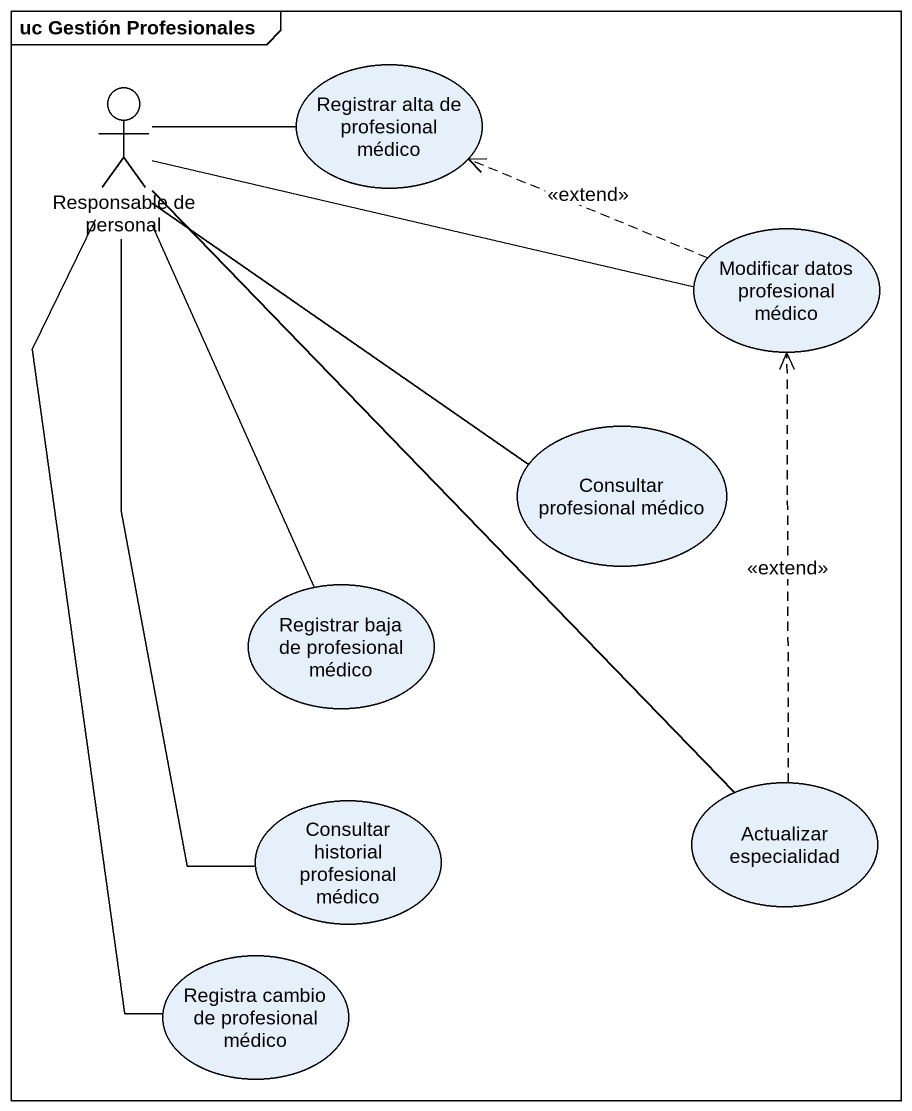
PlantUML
@startuml
mainframe uc Gestión Profesionales
actor "Responsable de personal" as Responsable_de_personal
usecase "Registrar alta de profesional médico" as Registrar_alta_de
usecase "Modificar datos profesional médico" as Modificar_datos_profesional
usecase "Consultar profesional médico" as Consultar_profesional_médico
usecase "Registrar baja de profesional médico" as Registrar_baja_de
usecase "Consultar historial profesional médico" as Consultar_historial
usecase "Actualizar especialidad" as Actualizar_especialidad
usecase "Registra cambio de profesional médico" as Registra_cambio_de
Responsable_de_personal -right- Registrar_alta_de
Responsable_de_personal -right- Modificar_datos_profesional
Responsable_de_personal -- Consultar_profesional_médico
Responsable_de_personal -- Registrar_baja_de
Responsable_de_personal -- Consultar_historial
Responsable_de_personal -- Actualizar_especialidad
Responsable_de_personal -- Registra_cambio_de
Modificar_datos_profesional .left.> Registrar_alta_de : <<extend>>
Actualizar_especialidad .up.> Modificar_datos_profesional : <<extend>>
@enduml
